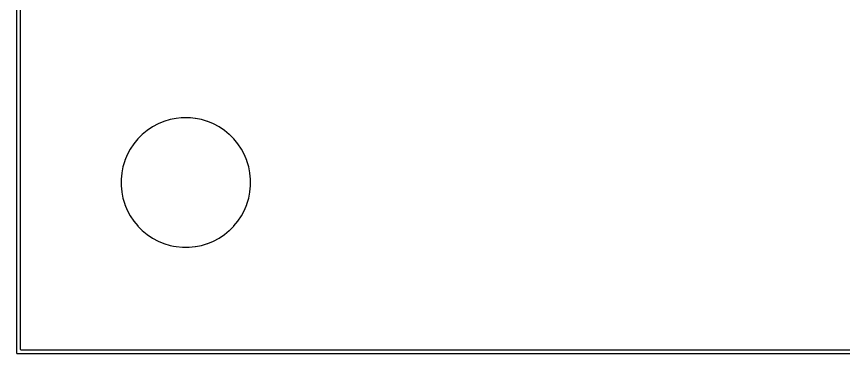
# Model space of a CAD drawing. Header units: metres. Extents: x 46.2 to 140.4, y -137.6 to -43.4.
# Drawn here: x 46.15 to 92.82, y -137.65 to -118.63 of the extents above; entities that cross this region are included whole.
import ezdxf

# ---------------------------------------------------------------- set-up
doc = ezdxf.new("R2010")
doc.units = ezdxf.units.M

msp = doc.modelspace()

# ---------------------------------------------------------------- linework, layer by layer
for points in [[(46.151, -43.401), (46.151, -137.599), (46.151, -137.601), (46.151, -137.602), (46.151, -137.603), (46.151, -137.604), (46.151, -137.606), (46.151, -137.607), (46.151, -137.608), (46.151, -137.609), (46.152, -137.61), (46.152, -137.612), (46.152, -137.613), (46.153, -137.614), (46.153, -137.615), (46.153, -137.616), (46.154, -137.617), (46.154, -137.619), (46.155, -137.62), (46.155, -137.621), (46.156, -137.622), (46.156, -137.623), (46.157, -137.624), (46.158, -137.625), (46.158, -137.626), (46.159, -137.627), (46.16, -137.628), (46.16, -137.629), (46.161, -137.63), (46.162, -137.631), (46.163, -137.632), (46.163, -137.633), (46.164, -137.634), (46.165, -137.635), (46.166, -137.636), (46.167, -137.637), (46.168, -137.637), (46.169, -137.638), (46.17, -137.639), (46.171, -137.64), (46.172, -137.64), (46.173, -137.641), (46.174, -137.642), (46.175, -137.642), (46.176, -137.643), (46.177, -137.644), (46.178, -137.644), (46.179, -137.645), (46.18, -137.645), (46.181, -137.646), (46.183, -137.646), (46.184, -137.647), (46.185, -137.647), (46.186, -137.647), (46.187, -137.648), (46.188, -137.648), (46.19, -137.648), (46.191, -137.649), (46.192, -137.649), (46.193, -137.649), (46.194, -137.649), (46.196, -137.649), (46.197, -137.649), (46.198, -137.649), (46.199, -137.649), (46.201, -137.649), (140.399, -137.649)], [(140.249, -43.632), (140.236, -43.586), (140.204, -43.558), (140.17, -43.551), (46.432, -43.551), (46.386, -43.564), (46.358, -43.596), (46.351, -43.63), (46.351, -137.368), (46.364, -137.414), (46.396, -137.442), (46.43, -137.449), (140.168, -137.449), (140.214, -137.436), (140.242, -137.404), (140.249, -137.37), (140.249, -43.632)], [(52.154, -127.113), (52.154, -127.113), (52.085, -127.461), (52.085, -127.462), (52.085, -127.463), (52.085, -127.464), (52.084, -127.466), (52.05, -127.818), (52.05, -127.819), (52.05, -127.82), (52.05, -127.822), (52.049, -127.823), (52.049, -128.177), (52.05, -128.178), (52.05, -128.18), (52.05, -128.181), (52.05, -128.182), (52.084, -128.534), (52.085, -128.536), (52.085, -128.537), (52.085, -128.538), (52.085, -128.539), (52.154, -128.887), (52.155, -128.888), (52.155, -128.889), (52.155, -128.89), (52.155, -128.891), (52.258, -129.23), (52.259, -129.231), (52.259, -129.233), (52.259, -129.234), (52.26, -129.235), (52.395, -129.562), (52.396, -129.563), (52.396, -129.564), (52.397, -129.565), (52.398, -129.566), (52.564, -129.879), (52.565, -129.88), (52.566, -129.881), (52.566, -129.882), (52.567, -129.883), (52.764, -130.177), (52.764, -130.178), (52.765, -130.179), (52.766, -130.18), (52.767, -130.181), (52.991, -130.455), (52.992, -130.456), (52.993, -130.457), (52.994, -130.458), (52.995, -130.459), (53.245, -130.709), (53.246, -130.71), (53.247, -130.711), (53.248, -130.712), (53.249, -130.712), (53.522, -130.937), (53.523, -130.938), (53.524, -130.939), (53.525, -130.939), (53.526, -130.94), (53.821, -131.137), (53.822, -131.137), (53.823, -131.138), (53.824, -131.139), (53.825, -131.139), (53.825, -131.139), (54.137, -131.306), (54.138, -131.307), (54.139, -131.307), (54.141, -131.308), (54.142, -131.308), (54.469, -131.444), (54.47, -131.444), (54.471, -131.445), (54.472, -131.445), (54.473, -131.445), (54.812, -131.548), (54.813, -131.549), (54.815, -131.549), (54.816, -131.549), (54.816, -131.549), (54.817, -131.549), (54.817, -131.549), (54.817, -131.549), (55, -131.586), (55.164, -131.618), (55.166, -131.619), (55.167, -131.619), (55.168, -131.619), (55.169, -131.619), (55.522, -131.654), (55.523, -131.654), (55.524, -131.654), (55.525, -131.654), (55.527, -131.654), (55.881, -131.654), (55.882, -131.654), (55.883, -131.654), (55.884, -131.654), (55.886, -131.654), (56.238, -131.619), (56.239, -131.619), (56.24, -131.619), (56.242, -131.619), (56.243, -131.618), (56.59, -131.549), (56.591, -131.549), (56.592, -131.549), (56.593, -131.549), (56.593, -131.549), (56.594, -131.549), (56.595, -131.548), (56.934, -131.445), (56.935, -131.445), (56.936, -131.445), (56.937, -131.444), (56.938, -131.444), (57.266, -131.308), (57.267, -131.308), (57.268, -131.307), (57.269, -131.307), (57.269, -131.307), (57.27, -131.306), (57.582, -131.139), (57.583, -131.139), (57.583, -131.139), (57.584, -131.138), (57.586, -131.137), (57.587, -131.137), (57.881, -130.94), (57.882, -130.939), (57.883, -130.939), (57.884, -130.938), (57.885, -130.937), (58.159, -130.712), (58.16, -130.712), (58.161, -130.711), (58.161, -130.71), (58.162, -130.709), (58.413, -130.459), (58.414, -130.458), (58.414, -130.457), (58.415, -130.456), (58.416, -130.455), (58.641, -130.181), (58.641, -130.18), (58.642, -130.179), (58.643, -130.178), (58.644, -130.177), (58.84, -129.883), (58.841, -129.882), (58.841, -129.881), (58.841, -129.881), (58.842, -129.88), (58.843, -129.879), (58.843, -129.879), (58.843, -129.879), (59.01, -129.566), (59.01, -129.565), (59.011, -129.564), (59.012, -129.563), (59.012, -129.562), (59.012, -129.562), (59.147, -129.235), (59.148, -129.234), (59.148, -129.233), (59.149, -129.231), (59.149, -129.23), (59.252, -128.891), (59.252, -128.89), (59.252, -128.889), (59.253, -128.888), (59.253, -128.887), (59.253, -128.887), (59.253, -128.887), (59.322, -128.539), (59.322, -128.538), (59.323, -128.537), (59.323, -128.536), (59.323, -128.534), (59.358, -128.182), (59.358, -128.181), (59.358, -128.18), (59.358, -128.178), (59.358, -128.177), (59.358, -127.823), (59.358, -127.822), (59.358, -127.82), (59.358, -127.819), (59.358, -127.818), (59.323, -127.466), (59.323, -127.464), (59.323, -127.463), (59.322, -127.462), (59.322, -127.461), (59.253, -127.113), (59.253, -127.112), (59.252, -127.111), (59.252, -127.11), (59.252, -127.109), (59.149, -126.77), (59.149, -126.769), (59.148, -126.767), (59.148, -126.766), (59.147, -126.765), (59.012, -126.438), (59.011, -126.437), (59.011, -126.436), (59.01, -126.435), (59.01, -126.434), (58.843, -126.121), (58.843, -126.121), (58.842, -126.12), (58.841, -126.119), (58.841, -126.119), (58.841, -126.118), (58.84, -126.117), (58.644, -125.823), (58.643, -125.822), (58.642, -125.821), (58.641, -125.82), (58.641, -125.819), (58.416, -125.545), (58.415, -125.544), (58.414, -125.543), (58.414, -125.542), (58.413, -125.541), (58.162, -125.291), (58.161, -125.29), (58.161, -125.289), (58.16, -125.288), (58.159, -125.288), (57.885, -125.063), (57.884, -125.062), (57.883, -125.061), (57.882, -125.061), (57.881, -125.06), (57.587, -124.863), (57.586, -124.863), (57.585, -124.862), (57.585, -124.862), (57.584, -124.862), (57.583, -124.861), (57.582, -124.861), (57.582, -124.861), (57.27, -124.694), (57.269, -124.693), (57.268, -124.693), (57.266, -124.692), (57.266, -124.692), (57.266, -124.692), (56.938, -124.556), (56.937, -124.556), (56.936, -124.555), (56.935, -124.555), (56.934, -124.555), (56.595, -124.452), (56.594, -124.452), (56.593, -124.451), (56.592, -124.451), (56.591, -124.451), (56.59, -124.451), (56.59, -124.451), (56.243, -124.382), (56.242, -124.381), (56.24, -124.381), (56.239, -124.381), (56.238, -124.381), (55.966, -124.354), (55.886, -124.346), (55.884, -124.346), (55.883, -124.346), (55.882, -124.346), (55.881, -124.346), (55.527, -124.346), (55.525, -124.346), (55.524, -124.346), (55.523, -124.346), (55.522, -124.346), (55.435, -124.355), (55.169, -124.381), (55.168, -124.381), (55.167, -124.381), (55.166, -124.381), (55.164, -124.382), (54.817, -124.451), (54.815, -124.451), (54.814, -124.451), (54.813, -124.452), (54.812, -124.452), (54.473, -124.555), (54.472, -124.555), (54.471, -124.555), (54.47, -124.556), (54.469, -124.556), (54.142, -124.692), (54.141, -124.692), (54.14, -124.693), (54.138, -124.693), (54.137, -124.694), (53.825, -124.861), (53.824, -124.861), (53.824, -124.861), (53.824, -124.861), (53.823, -124.862), (53.823, -124.862), (53.823, -124.862), (53.821, -124.863), (53.821, -124.863), (53.821, -124.863), (53.526, -125.06), (53.525, -125.061), (53.524, -125.061), (53.523, -125.062), (53.522, -125.063), (53.249, -125.288), (53.248, -125.288), (53.247, -125.289), (53.246, -125.29), (53.245, -125.291), (52.995, -125.541), (52.994, -125.542), (52.993, -125.543), (52.992, -125.544), (52.991, -125.545), (52.767, -125.819), (52.766, -125.82), (52.765, -125.821), (52.764, -125.822), (52.764, -125.823), (52.764, -125.823), (52.567, -126.117), (52.566, -126.118), (52.566, -126.119), (52.565, -126.12), (52.564, -126.121), (52.564, -126.121), (52.398, -126.434), (52.397, -126.435), (52.396, -126.436), (52.396, -126.437), (52.395, -126.438), (52.26, -126.765), (52.259, -126.766), (52.259, -126.767), (52.259, -126.769), (52.258, -126.77), (52.155, -127.109), (52.155, -127.11), (52.155, -127.111), (52.155, -127.111), (52.155, -127.112), (52.154, -127.113), (52.154, -127.113)]]:
    msp.add_lwpolyline(points)

doc.saveas('drawing.dxf')
